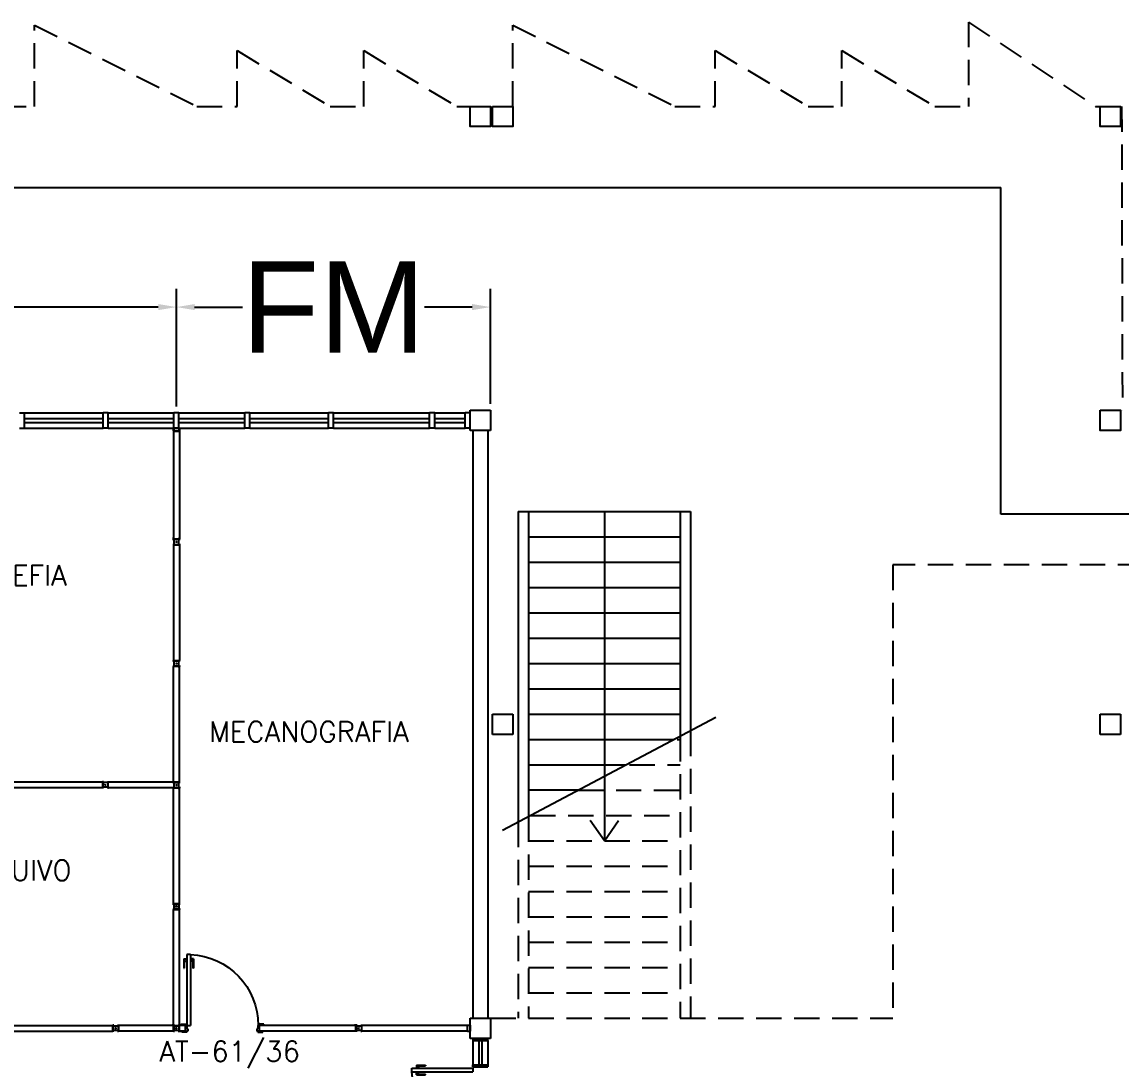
# Model space of a CAD drawing. Header units: millimetres. Extents: x 2069 to 2250, y 1124 to 1284.
# Drawn here: x 2128.35 to 2139.21, y 1163.57 to 1173.91 of the extents above; entities that cross this region are included whole.
import ezdxf

# ---------------------------------------------------------------- set-up
doc = ezdxf.new("R2010")
doc.units = ezdxf.units.MM
doc.linetypes.add('HIDDEN', pattern=[0.375, 0.25, -0.125])
for name, color, linetype in [('ALV', 2, 'Continuous'), ('DIV', 2, 'Continuous'), ('DIV2', 2, 'Continuous'), ('DIVC', 2, 'Continuous'), ('ENDEREÇO', 2, 'Continuous'), ('ESCADA', 1, 'Continuous'), ('JANELA', 1, 'Continuous'), ('MACANETA', 1, 'Continuous'), ('PAVIMENTO', 1, 'Continuous'), ('PILARES', 3, 'Continuous'), ('PORTA', 2, 'Continuous'), ('PROJ', 1, 'HIDDEN'), ('PROJECOES', 1, 'HIDDEN'), ('TEXTO', 2, 'Continuous')]:
    doc.layers.add(name, color=color, linetype=linetype)
doc.styles.get("Standard").update_dxf_attribs({"font": 'arial.ttf'})
doc.styles.add('UNB-100', font='simplex.shx', dxfattribs={"height": 0.2})
doc.dimstyles.get("Standard").update_dxf_attribs({"dimtxt": 0.18, "dimasz": 0.18, "dimexe": 0.18, "dimexo": 0.0625, "dimgap": 0.09, "dimtad": 0, "dimtih": 1, "dimtoh": 1, "dimdec": 4, "dimzin": 0, "dimdsep": 46, "dimtxsty": 'Standard', "dimcen": 0.09, "dimadec": 0, "dimazin": 0, "dimtfac": 1, "dimtdec": 4, "dimtofl": 0, "dimtmove": 0, "dimatfit": 3, "dimfxl": 1, "dimtolj": 1, "dimtzin": 0, "dimarcsym": 0})

# ---------------------------------------------------------------- blocks, each defined once
blk = doc.blocks.new('BRISEPRJ')
at = {"layer": 'PROJ'}
for p, q in [((0, 0), (0, 0.8)), ((0, 0.8), (1.6, 0)), ((2, 0), (2, 0.55)), ((2, 0.55), (2.917, 0)), ((3.25, 0), (3.25, 0.55)), ((3.25, 0.55), (4.167, 0)), ((1.6, 0), (2, 0)), ((2.917, 0), (3.25, 0)), ((4.167, 0), (4.5, 0))]:
    blk.add_line(p, q, dxfattribs=at)
blk = doc.blocks.new('DIV123')
for p, q in [((-0.0285, 0.0285), (-0.0285, 1.0965)), ((0.0285, 1.0965), (-0.0285, 1.0965)), ((0.0051, 1.125), (-0.0051, 1.125)), ((0, 1.1199), (0, 1.1301)), ((0.0285, 0.0285), (0.0285, 1.0965)), ((0.0285, 0.0285), (-0.0285, 0.0285)), ((0.0051, 0), (-0.0051, 0)), ((0, -0.0051), (0, 0.0051))]:
    blk.add_line(p, q)
blk = doc.blocks.new('DIV12')
for p, q in [((-0.0051, 0), (0.0051, 0)), ((0, -0.0051), (0, 0.0051)), ((0.0285, 0.0285), (1.1715, 0.0285)), ((0.0285, -0.0285), (0.0285, 0.0285)), ((1.1715, -0.0285), (1.1715, 0.0285)), ((1.1949, 0), (1.2051, 0)), ((1.2, -0.0051), (1.2, 0.0051)), ((0.0285, -0.0285), (1.1715, -0.0285))]:
    blk.add_line(p, q)
blk = doc.blocks.new('DIV11')
for p, q in [((-0.0051, 0), (0.0051, 0)), ((0, -0.0051), (0, 0.0051)), ((0.0285, 0.0285), (1.0715, 0.0285)), ((0.0285, -0.0285), (0.0285, 0.0285)), ((1.0715, -0.0285), (1.0715, 0.0285)), ((1.0949, 0), (1.1051, 0)), ((1.1, -0.0051), (1.1, 0.0051)), ((0.0285, -0.0285), (1.0715, -0.0285))]:
    blk.add_line(p, q)
blk = doc.blocks.new('DOOR70')
at = {"layer": 'MACANETA', "color": 1}
for p, q in [((-0.015, -0.565), (-0.01, -0.565)), ((-0.015, -0.655), (-0.015, -0.565)), ((-0.01, -0.655), (-0.01, -0.565)), ((-0.01, -0.635), (0.012, -0.635)), ((0.012, -0.663), (0.012, -0.628)), ((0.012, -0.628), (0.015, -0.628)), ((0.053, -0.628), (0.05, -0.628)), ((0.053, -0.663), (0.053, -0.628)), ((0.075, -0.635), (0.053, -0.635)), ((0.08, -0.565), (0.075, -0.565)), ((0.075, -0.655), (0.075, -0.565)), ((0.08, -0.655), (0.08, -0.565)), ((-0.015, -0.655), (0.012, -0.655)), ((0.012, -0.663), (0.015, -0.663)), ((0.053, -0.663), (0.05, -0.663)), ((0.08, -0.655), (0.053, -0.655))]:
    blk.add_line(p, q, dxfattribs=at)
at = {"layer": 'PORTA'}
for p, q in [((0.015, -0.7), (0.015, 0)), ((0.015, 0), (0.05, 0)), ((0.05, -0.7), (0.05, 0)), ((0.05, -0.7), (0.015, -0.7))]:
    blk.add_line(p, q, dxfattribs=at)
at = {"layer": 'PORTA', "color": 1}
blk.add_arc((0.02, 0), 0.7, 272.4563, 0, dxfattribs=at)
blk = doc.blocks.new('MTT')
for p, q in [((-0.029, 0.018), (-0.029, 0.029)), ((-0.019, 0.029), (-0.029, 0.029)), ((-0.024, 0.018), (-0.029, 0.018)), ((-0.024, 0.018), (-0.024, -0.019)), ((-0.019, 0.024), (-0.019, 0.029)), ((-0.019, 0.024), (0.018, 0.024)), ((-0.005, 0), (0.005, 0)), ((0, -0.005), (0, 0.005)), ((0.018, 0.024), (0.018, 0.029)), ((0.018, 0.029), (0.029, 0.029)), ((0.024, 0.018), (0.029, 0.018)), ((0.024, 0.018), (0.024, -0.019)), ((0.029, 0.018), (0.029, 0.029)), ((-0.029, -0.019), (-0.024, -0.019)), ((-0.029, -0.019), (-0.029, -0.029)), ((-0.019, -0.029), (-0.029, -0.029)), ((0.018, -0.024), (-0.019, -0.024)), ((-0.019, -0.024), (-0.019, -0.029)), ((0.018, -0.024), (0.018, -0.029)), ((0.018, -0.029), (0.029, -0.029)), ((0.029, -0.019), (0.024, -0.019)), ((0.029, -0.019), (0.029, -0.029))]:
    blk.add_line(p, q)
blk = doc.blocks.new('DIV6')
for p, q in [((0.0051, 0), (-0.0051, 0)), ((0, 0.0051), (0, -0.0051)), ((0.5715, 0.0285), (0.0285, 0.0285)), ((0.0285, 0.0285), (0.0285, -0.0285)), ((0.5715, 0.0285), (0.5715, -0.0285)), ((0.5949, 0), (0.6051, 0)), ((0.6, 0.0051), (0.6, -0.0051)), ((0.5715, -0.0285), (0.0285, -0.0285))]:
    blk.add_line(p, q)
blk = doc.blocks.new('DOOR-60')
at = {"layer": 'MACANETA', "color": 1}
for p, q in [((-0.08, -0.555), (-0.08, -0.465)), ((-0.08, -0.465), (-0.075, -0.465)), ((-0.075, -0.555), (-0.075, -0.465)), ((-0.075, -0.535), (-0.053, -0.535)), ((-0.053, -0.528), (-0.05, -0.528)), ((-0.053, -0.563), (-0.053, -0.528)), ((-0.012, -0.528), (-0.015, -0.528)), ((-0.012, -0.563), (-0.012, -0.528)), ((0.01, -0.535), (-0.012, -0.535)), ((0.01, -0.555), (0.01, -0.465)), ((0.015, -0.465), (0.01, -0.465)), ((0.015, -0.555), (0.015, -0.465)), ((-0.08, -0.555), (-0.053, -0.555)), ((-0.053, -0.563), (-0.05, -0.563)), ((-0.012, -0.563), (-0.015, -0.563)), ((0.015, -0.555), (-0.012, -0.555))]:
    blk.add_line(p, q, dxfattribs=at)
at = {"layer": 'PORTA'}
for p, q in [((-0.05, -0.6), (-0.05, 0)), ((-0.015, 0), (-0.05, 0)), ((-0.015, -0.6), (-0.015, 0)), ((-0.05, -0.6), (-0.015, -0.6))]:
    blk.add_line(p, q, dxfattribs=at)
at = {"layer": 'PORTA', "color": 1}
blk.add_arc((-0.02, 0), 0.6, 180, 267.134, dxfattribs=at)
blk = doc.blocks.new('IMTT')
for p, q in [((-0.005, 0), (0.005, 0)), ((0.029, 0.029), (0, 0.029)), ((0, -0.028), (0, 0.029)), ((0.029, -0.028), (0, -0.028))]:
    blk.add_line(p, q)
blk = doc.blocks.new('*D58')
at = {"layer": 'ALV', "color": 0, "lineweight": -2, "transparency": 16777216}
for p, q in [((2114.553, 1170.144), (2114.553, 1171.28)), ((2129.873, 1170.119), (2129.873, 1171.28)), ((2114.733, 1171.1), (2121.404, 1171.1)), ((2129.693, 1171.1), (2123.022, 1171.1))]:
    blk.add_line(p, q, dxfattribs=at)
at = {"layer": 'ALV', "color": 0, "transparency": 16777216}
for points in [[(2114.733, 1171.13), (2114.733, 1171.07), (2114.553, 1171.1)], [(2129.693, 1171.13), (2129.693, 1171.07), (2129.873, 1171.1)]]:
    blk.add_solid(points, dxfattribs=at)
at = {"layer": 'DEFPOINTS', "color": 0, "transparency": 16777216}
for p in [(2129.873, 1171.1), (2114.553, 1170.081), (2129.873, 1170.056)]:
    blk.add_point(p, dxfattribs=at)
at = {"layer": 'ALV', "color": 0, "transparency": 16777216, "insert": (2122.213, 1171.1), "char_height": 0.2, "attachment_point": 5}
blk.add_mtext('\\A1;{\\H4.5x;FS}', dxfattribs=at)
blk = doc.blocks.new('*D61')
at = {"layer": 'ALV', "color": 0, "lineweight": -2, "transparency": 16777216}
for p, q in [((2129.873, 1170.119), (2129.873, 1171.28)), ((2132.973, 1170.144), (2132.973, 1171.28)), ((2130.053, 1171.1), (2130.525, 1171.1)), ((2132.793, 1171.1), (2132.322, 1171.1))]:
    blk.add_line(p, q, dxfattribs=at)
at = {"layer": 'ALV', "color": 0, "transparency": 16777216}
for points in [[(2130.053, 1171.13), (2130.053, 1171.07), (2129.873, 1171.1)], [(2132.793, 1171.13), (2132.793, 1171.07), (2132.973, 1171.1)]]:
    blk.add_solid(points, dxfattribs=at)
at = {"layer": 'DEFPOINTS', "color": 0, "transparency": 16777216}
for p in [(2129.873, 1171.1), (2132.973, 1170.081), (2129.873, 1170.056)]:
    blk.add_point(p, dxfattribs=at)
at = {"layer": 'ALV', "color": 0, "transparency": 16777216, "insert": (2131.423, 1171.1), "char_height": 0.2, "attachment_point": 5}
blk.add_mtext('\\A1;{\\H4.5x;FM}', dxfattribs=at)

msp = doc.modelspace()

# ---------------------------------------------------------------- linework, layer by layer
at = {"layer": 'ALV', "linetype": 'HIDDEN'}
msp.add_line((2138.94812, 1173.08127), (2139.20556, 1173.08127), dxfattribs=at)
at = {"layer": 'ALV'}
for p, q in [((2132.79825, 1169.87127), (2132.79825, 1164.08127)), ((2132.94825, 1169.87127), (2132.94825, 1164.08127)), ((2132.79825, 1163.88127), (2132.94825, 1163.88127))]:
    msp.add_line(p, q, dxfattribs=at)
at = {"layer": 'DIV', "color": 3}
for p, q in [((2128.32325, 1170.05627), (2128.37325, 1170.05627)), ((2128.37325, 1169.90627), (2128.37325, 1170.05627)), ((2129.19825, 1170.05627), (2129.14825, 1170.05627)), ((2129.14825, 1169.90627), (2129.14825, 1170.05627)), ((2129.19825, 1169.90627), (2129.19825, 1170.05627)), ((2129.84825, 1169.90627), (2129.84825, 1170.05627)), ((2129.89825, 1170.05627), (2129.84825, 1170.05627)), ((2129.89825, 1169.90627), (2129.89825, 1170.05627)), ((2130.59825, 1170.05627), (2130.54825, 1170.05627)), ((2130.54825, 1169.90627), (2130.54825, 1170.05627)), ((2130.59825, 1169.90627), (2130.59825, 1170.05627)), ((2131.42325, 1170.05627), (2131.37325, 1170.05627)), ((2131.37325, 1169.90627), (2131.37325, 1170.05627)), ((2131.42325, 1169.90627), (2131.42325, 1170.05627)), ((2132.37325, 1169.90627), (2132.37325, 1170.05627)), ((2132.42325, 1170.05627), (2132.37325, 1170.05627)), ((2132.42325, 1169.90627), (2132.42325, 1170.05627)), ((2132.72325, 1169.90627), (2132.72325, 1170.05627)), ((2132.77325, 1170.05627), (2132.72325, 1170.05627)), ((2132.77325, 1169.90627), (2132.77325, 1170.05627)), ((2128.32325, 1169.90627), (2128.37325, 1169.90627)), ((2129.19825, 1169.90627), (2129.14825, 1169.90627)), ((2129.89825, 1169.90627), (2129.84825, 1169.90627)), ((2130.59825, 1169.90627), (2130.54825, 1169.90627)), ((2131.42325, 1169.90627), (2131.37325, 1169.90627)), ((2132.42325, 1169.90627), (2132.37325, 1169.90627)), ((2132.77325, 1169.90627), (2132.72325, 1169.90627))]:
    msp.add_line(p, q, dxfattribs=at)
at = {"layer": 'DIV'}
for p, q in [((2129.87325, 1169.91137), (2129.87325, 1169.90117)), ((2129.87325, 1169.91121), (2129.87325, 1169.90133))]:
    msp.add_line(p, q, dxfattribs=at)
at = {"layer": 'DIV2'}
for p, q in [((2129.84275, 1169.87777), (2129.84275, 1169.86339)), ((2129.84275, 1169.87777), (2129.85475, 1169.87777)), ((2129.84475, 1169.86339), (2129.84275, 1169.86339)), ((2129.84475, 1169.90627), (2129.84475, 1169.87777)), ((2129.85475, 1169.87777), (2129.84475, 1169.87777)), ((2129.84475, 1169.87577), (2129.84475, 1168.81177)), ((2129.84475, 1169.87577), (2129.90175, 1169.87577)), ((2129.84675, 1169.87977), (2129.84675, 1169.90427)), ((2129.85275, 1169.87977), (2129.84675, 1169.87977)), ((2129.85475, 1169.88477), (2129.85275, 1169.88477)), ((2129.85275, 1169.87977), (2129.85275, 1169.88477)), ((2129.85475, 1169.87777), (2129.85475, 1169.88477)), ((2129.85475, 1169.88277), (2129.85475, 1169.87777)), ((2129.85675, 1169.88277), (2129.85475, 1169.88277)), ((2129.85675, 1169.88277), (2129.85675, 1169.87777)), ((2129.85675, 1169.87777), (2129.88975, 1169.87777)), ((2129.88975, 1169.88277), (2129.88975, 1169.87777)), ((2129.89175, 1169.88277), (2129.88975, 1169.88277)), ((2129.89375, 1169.88477), (2129.89175, 1169.88477)), ((2129.89175, 1169.88477), (2129.89175, 1169.87777)), ((2129.89175, 1169.88277), (2129.89175, 1169.87777)), ((2129.89175, 1169.87777), (2129.90175, 1169.87777)), ((2129.89175, 1169.87777), (2129.90375, 1169.87777)), ((2129.89375, 1169.88477), (2129.89375, 1169.87977)), ((2129.89375, 1169.87977), (2129.89975, 1169.87977)), ((2129.89975, 1169.90427), (2129.89975, 1169.87977)), ((2129.90175, 1169.90627), (2129.90175, 1169.87777)), ((2129.90175, 1169.87577), (2129.90175, 1168.81177)), ((2129.90375, 1169.86339), (2129.90175, 1169.86339)), ((2129.90375, 1169.87777), (2129.90375, 1169.86339)), ((2129.84275, 1168.80977), (2129.84275, 1168.82415)), ((2129.84475, 1168.82415), (2129.84275, 1168.82415)), ((2129.84275, 1168.80977), (2129.85475, 1168.80977)), ((2129.84475, 1168.81177), (2129.90175, 1168.81177)), ((2129.85475, 1168.80477), (2129.85475, 1168.80977)), ((2129.85675, 1168.80477), (2129.85475, 1168.80477)), ((2129.85675, 1168.80477), (2129.85675, 1168.80977)), ((2129.85675, 1168.80977), (2129.88975, 1168.80977)), ((2129.86815, 1168.78127), (2129.87835, 1168.78127)), ((2129.87835, 1168.78127), (2129.86815, 1168.78127)), ((2129.87325, 1168.78637), (2129.87325, 1168.77617)), ((2129.87325, 1168.77617), (2129.87325, 1168.78637)), ((2129.88975, 1168.80477), (2129.88975, 1168.80977)), ((2129.89175, 1168.80477), (2129.88975, 1168.80477)), ((2129.89175, 1168.80477), (2129.89175, 1168.80977)), ((2129.89175, 1168.80977), (2129.90375, 1168.80977)), ((2129.90375, 1168.82415), (2129.90175, 1168.82415)), ((2129.90375, 1168.80977), (2129.90375, 1168.82415)), ((2129.84275, 1168.73839), (2129.84475, 1168.73839)), ((2129.90175, 1168.73839), (2129.90375, 1168.73839)), ((2129.84275, 1167.62415), (2129.84475, 1167.62415)), ((2129.87835, 1167.58127), (2129.86815, 1167.58127)), ((2129.87835, 1167.58127), (2129.86815, 1167.58127)), ((2129.87325, 1167.57617), (2129.87325, 1167.58637)), ((2129.87325, 1167.57617), (2129.87325, 1167.58637)), ((2129.90175, 1167.62415), (2129.90375, 1167.62415)), ((2129.84275, 1167.53839), (2129.84475, 1167.53839)), ((2129.90175, 1167.53839), (2129.90375, 1167.53839)), ((2129.20175, 1166.41327), (2129.84475, 1166.41327)), ((2129.20175, 1166.35627), (2129.84475, 1166.35627)), ((2129.87325, 1165.18637), (2129.87325, 1165.17617)), ((2129.90175, 1165.15277), (2129.84475, 1165.15277)), ((2129.87835, 1165.18127), (2129.86815, 1165.18127)), ((2129.84475, 1164.01177), (2129.83037, 1164.01177)), ((2129.83037, 1164.01177), (2129.83037, 1164.00977)), ((2129.84275, 1163.95277), (2129.84275, 1164.00977)), ((2129.84475, 1163.99977), (2129.84475, 1164.01177)), ((2129.84975, 1163.99977), (2129.84475, 1163.99977)), ((2129.84475, 1163.96477), (2129.84475, 1163.99777)), ((2129.84975, 1163.99777), (2129.84475, 1163.99777)), ((2129.84975, 1163.99977), (2129.84975, 1163.99777)), ((2129.84975, 1163.99977), (2129.84975, 1163.99777)), ((2129.85475, 1164.00477), (2129.85675, 1164.00477)), ((2129.88975, 1164.00477), (2129.89175, 1164.00477)), ((2129.89675, 1163.99977), (2129.90175, 1163.99977)), ((2129.89675, 1163.99977), (2129.89675, 1163.99777)), ((2129.89675, 1163.99777), (2129.90175, 1163.99777)), ((2129.90175, 1164.01177), (2129.91613, 1164.01177)), ((2129.90175, 1163.99977), (2129.90175, 1164.01177)), ((2129.90175, 1163.96477), (2129.90175, 1163.99777)), ((2129.96075, 1164.00977), (2129.90375, 1164.00977)), ((2129.90375, 1163.95277), (2129.90375, 1164.00977)), ((2129.91575, 1164.01977), (2129.96575, 1164.01977)), ((2129.91575, 1164.00977), (2129.91575, 1164.01977)), ((2129.91613, 1164.01177), (2129.91613, 1164.00977)), ((2129.96075, 1164.00977), (2129.96575, 1164.00977)), ((2129.96075, 1164.00977), (2129.96075, 1163.95277)), ((2129.96575, 1164.01977), (2129.96575, 1164.00977)), ((2129.96575, 1164.00977), (2129.97575, 1164.00977)), ((2129.97575, 1164.00977), (2129.97575, 1163.97477)), ((2130.67575, 1164.00977), (2130.67575, 1163.97477)), ((2130.68575, 1164.00977), (2130.67575, 1164.00977)), ((2130.68575, 1164.01977), (2130.68575, 1164.00977)), ((2130.73575, 1164.01977), (2130.68575, 1164.01977)), ((2130.69075, 1164.00977), (2130.68575, 1164.00977)), ((2131.64475, 1164.00977), (2130.69075, 1164.00977)), ((2130.69075, 1164.00977), (2130.69075, 1163.95277)), ((2130.73575, 1164.00977), (2130.73575, 1164.01977)), ((2131.63237, 1164.01177), (2131.63237, 1164.00977)), ((2131.64675, 1164.01177), (2131.63237, 1164.01177)), ((2131.64475, 1163.95277), (2131.64475, 1164.00977)), ((2131.64675, 1163.99977), (2131.64675, 1164.01177)), ((2131.65175, 1163.99977), (2131.64675, 1163.99977)), ((2131.65175, 1163.99777), (2131.64675, 1163.99777)), ((2131.64675, 1163.96477), (2131.64675, 1163.99777)), ((2131.65175, 1163.99977), (2131.65175, 1163.99777)), ((2129.83037, 1163.95277), (2129.83037, 1163.95077)), ((2129.84475, 1163.95077), (2129.83037, 1163.95077)), ((2129.84275, 1163.95277), (2129.85475, 1163.95277)), ((2129.84975, 1163.96477), (2129.84475, 1163.96477)), ((2129.84475, 1163.95077), (2129.84475, 1163.96277)), ((2129.84975, 1163.96277), (2129.84475, 1163.96277)), ((2129.84975, 1163.96477), (2129.84975, 1163.96277)), ((2129.84975, 1163.96477), (2129.84975, 1163.96277)), ((2129.85475, 1163.95777), (2129.85475, 1163.95277)), ((2129.85675, 1163.95777), (2129.85475, 1163.95777)), ((2129.85675, 1163.95777), (2129.85675, 1163.95277)), ((2129.87835, 1163.98127), (2129.86815, 1163.98127)), ((2129.86815, 1163.98127), (2129.87835, 1163.98127)), ((2129.86815, 1163.98127), (2129.87835, 1163.98127)), ((2129.87835, 1163.98127), (2129.86815, 1163.98127)), ((2129.87835, 1163.98127), (2129.86815, 1163.98127)), ((2129.87835, 1163.98127), (2129.86815, 1163.98127)), ((2129.87835, 1163.98127), (2129.86815, 1163.98127)), ((2129.87325, 1163.98637), (2129.87325, 1163.97617)), ((2129.87325, 1163.97617), (2129.87325, 1163.98637)), ((2129.87325, 1163.98637), (2129.87325, 1163.97617)), ((2129.87325, 1163.97617), (2129.87325, 1163.98637)), ((2129.87325, 1163.97617), (2129.87325, 1163.98637)), ((2129.87325, 1163.98637), (2129.87325, 1163.97617)), ((2129.87325, 1163.98637), (2129.87325, 1163.97617)), ((2129.88975, 1163.95777), (2129.88975, 1163.95277)), ((2129.89175, 1163.95777), (2129.88975, 1163.95777)), ((2129.89175, 1163.95777), (2129.89175, 1163.95277)), ((2129.89175, 1163.95277), (2129.90375, 1163.95277)), ((2129.89675, 1163.96477), (2129.90175, 1163.96477)), ((2129.89675, 1163.96477), (2129.89675, 1163.96277)), ((2129.89675, 1163.96277), (2129.90175, 1163.96277)), ((2129.90175, 1163.95077), (2129.90175, 1163.96277)), ((2129.90175, 1163.95077), (2129.91613, 1163.95077)), ((2129.96075, 1163.95277), (2129.90375, 1163.95277)), ((2129.91613, 1163.95277), (2129.91613, 1163.95077)), ((2129.92575, 1163.94277), (2129.92575, 1163.95277)), ((2129.97575, 1163.94277), (2129.92575, 1163.94277)), ((2129.96075, 1163.95277), (2129.97575, 1163.95277)), ((2129.97575, 1163.97477), (2129.98575, 1163.97477)), ((2129.97575, 1163.95277), (2129.97575, 1163.94277)), ((2129.98575, 1163.95277), (2129.97575, 1163.95277)), ((2129.98575, 1163.97477), (2129.98575, 1163.95277)), ((2130.66575, 1163.97477), (2130.66575, 1163.95277)), ((2130.67575, 1163.97477), (2130.66575, 1163.97477)), ((2130.66575, 1163.95277), (2130.67575, 1163.95277)), ((2130.69075, 1163.95277), (2130.67575, 1163.95277)), ((2130.67575, 1163.95277), (2130.67575, 1163.94277)), ((2130.67575, 1163.94277), (2130.72575, 1163.94277)), ((2131.64475, 1163.95277), (2130.69075, 1163.95277)), ((2130.72575, 1163.94277), (2130.72575, 1163.95277)), ((2131.63237, 1163.95277), (2131.63237, 1163.95077)), ((2131.64675, 1163.95077), (2131.63237, 1163.95077)), ((2131.65175, 1163.96477), (2131.64675, 1163.96477)), ((2131.65175, 1163.96277), (2131.64675, 1163.96277)), ((2131.64675, 1163.95077), (2131.64675, 1163.96277)), ((2131.65175, 1163.96477), (2131.65175, 1163.96277)), ((2131.68035, 1163.98127), (2131.67015, 1163.98127)), ((2131.67525, 1163.97617), (2131.67525, 1163.98637))]:
    msp.add_line(p, q, dxfattribs=at)
at = {"layer": 'ESCADA'}
for p, q in [((2133.24825, 1169.08127), (2133.34825, 1169.08127)), ((2133.24825, 1169.08127), (2133.24825, 1166.01906)), ((2133.34825, 1169.08127), (2134.84825, 1169.08127)), ((2133.34825, 1169.08127), (2133.34825, 1166.07197)), ((2134.09825, 1169.08127), (2134.09825, 1165.83127)), ((2134.84825, 1169.08127), (2134.94825, 1169.08127)), ((2134.84825, 1169.08127), (2134.84825, 1166.86558)), ((2134.94825, 1169.08127), (2134.94825, 1166.91848)), ((2133.34825, 1168.83127), (2134.84825, 1168.83127)), ((2133.34825, 1168.58127), (2134.84825, 1168.58127)), ((2133.34825, 1168.33127), (2134.84825, 1168.33127)), ((2133.34825, 1168.08127), (2134.84825, 1168.08127)), ((2133.34825, 1167.83127), (2134.84825, 1167.83127)), ((2133.34825, 1167.58127), (2134.84825, 1167.58127)), ((2133.34825, 1167.33127), (2134.84825, 1167.33127)), ((2133.09328, 1165.93707), (2135.19882, 1167.05106)), ((2133.34825, 1167.08127), (2134.84825, 1167.08127)), ((2133.34825, 1166.83127), (2134.78672, 1166.83127)), ((2133.34825, 1166.58127), (2134.31088, 1166.58127)), ((2133.83835, 1166.33127), (2133.34825, 1166.33127)), ((2134.09825, 1165.83127), (2133.9595, 1166.03105)), ((2134.09825, 1165.83127), (2134.23701, 1166.03105))]:
    msp.add_line(p, q, dxfattribs=at)
at = {"layer": 'JANELA'}
for p, q in [((2128.37325, 1170.05627), (2129.14825, 1170.05627)), ((2128.37325, 1170.00127), (2129.14825, 1170.00127)), ((2129.19825, 1170.05627), (2129.84825, 1170.05627)), ((2129.19825, 1170.00127), (2129.84825, 1170.00127)), ((2129.89825, 1170.05627), (2130.54825, 1170.05627)), ((2129.89825, 1170.00127), (2130.54825, 1170.00127)), ((2130.59825, 1170.05627), (2131.37325, 1170.05627)), ((2130.59825, 1170.00127), (2131.37325, 1170.00127)), ((2131.42325, 1170.05627), (2132.37325, 1170.05627)), ((2131.42325, 1170.00127), (2132.37325, 1170.00127)), ((2132.42325, 1170.05627), (2132.72325, 1170.05627)), ((2132.42325, 1170.00127), (2132.72325, 1170.00127)), ((2128.37325, 1169.96127), (2129.14825, 1169.96127)), ((2128.37325, 1169.90627), (2129.14825, 1169.90627)), ((2129.19825, 1169.96127), (2129.84825, 1169.96127)), ((2129.19825, 1169.90627), (2129.84825, 1169.90627)), ((2129.89825, 1169.96127), (2130.54825, 1169.96127)), ((2129.89825, 1169.90627), (2130.54825, 1169.90627)), ((2130.59825, 1169.96127), (2131.37325, 1169.96127)), ((2130.59825, 1169.90627), (2131.37325, 1169.90627)), ((2131.42325, 1169.96127), (2132.37325, 1169.96127)), ((2131.42325, 1169.90627), (2132.37325, 1169.90627)), ((2132.42325, 1169.96127), (2132.72325, 1169.96127)), ((2132.42325, 1169.90627), (2132.72325, 1169.90627)), ((2132.79825, 1163.86127), (2132.79825, 1163.62127)), ((2132.85825, 1163.86127), (2132.85825, 1163.62127)), ((2132.88825, 1163.86127), (2132.88825, 1163.62127)), ((2132.94825, 1163.86127), (2132.94825, 1163.62127))]:
    msp.add_line(p, q, dxfattribs=at)
at = {"layer": 'JANELA', "color": 3}
for p, q in [((2132.79825, 1163.88127), (2132.79825, 1163.86127)), ((2132.94825, 1163.86127), (2132.94825, 1163.88127)), ((2132.79825, 1163.86127), (2132.94825, 1163.86127)), ((2132.79825, 1163.60127), (2132.79825, 1163.62127)), ((2132.79825, 1163.62127), (2132.94825, 1163.62127)), ((2132.79825, 1163.60127), (2132.94825, 1163.60127)), ((2132.94825, 1163.60127), (2132.79825, 1163.60127)), ((2132.94825, 1163.62127), (2132.94825, 1163.60127))]:
    msp.add_line(p, q, dxfattribs=at)
at = {"layer": 'PAVIMENTO'}
for p, q in [((2113.95325, 1172.28127), (2138.01325, 1172.28127)), ((2138.01325, 1169.05627), (2138.01325, 1172.28127)), ((2152.42325, 1169.05627), (2138.01325, 1169.05627))]:
    msp.add_line(p, q, dxfattribs=at)
at = {"layer": 'PILARES'}
for p, q in [((2132.77325, 1169.88127), (2132.77325, 1170.08127)), ((2132.77325, 1170.08127), (2132.97325, 1170.08127)), ((2132.97325, 1170.08127), (2132.97325, 1169.88127)), ((2132.97325, 1169.88127), (2132.77325, 1169.88127)), ((2132.99325, 1167.08127), (2133.19325, 1167.08127)), ((2132.99325, 1166.88127), (2132.99325, 1167.08127)), ((2133.19325, 1167.08127), (2133.19325, 1166.88127)), ((2138.99325, 1167.08127), (2139.19325, 1167.08127)), ((2138.99325, 1166.88127), (2138.99325, 1167.08127)), ((2139.19325, 1167.08127), (2139.19325, 1166.88127)), ((2133.19325, 1166.88127), (2132.99325, 1166.88127)), ((2139.19325, 1166.88127), (2138.99325, 1166.88127)), ((2132.77325, 1163.88127), (2132.77325, 1164.08127)), ((2132.77325, 1164.08127), (2132.97325, 1164.08127)), ((2132.97325, 1164.08127), (2132.97325, 1163.88127)), ((2132.97325, 1163.88127), (2132.77325, 1163.88127))]:
    msp.add_line(p, q, dxfattribs=at)
for points in [[(2132.77325, 1173.08127), (2132.97325, 1173.08127), (2132.97325, 1172.88127), (2132.77325, 1172.88127)], [(2132.99325, 1173.08127), (2133.19325, 1173.08127), (2133.19325, 1172.88127), (2132.99325, 1172.88127)], [(2138.99325, 1173.08127), (2139.19325, 1173.08127), (2139.19325, 1172.88127), (2138.99325, 1172.88127)], [(2138.99325, 1170.08127), (2139.19325, 1170.08127), (2139.19325, 1169.88127), (2138.99325, 1169.88127)]]:
    msp.add_lwpolyline(points, close=True, dxfattribs=at)
at = {"layer": 'PROJ', "linetype": 'HIDDEN'}
for p, q in [((2137.69325, 1173.91401), (2138.94812, 1173.08127)), ((2137.69325, 1173.91401), (2137.69325, 1173.08127)), ((2151.79325, 1168.55627), (2136.94825, 1168.55627)), ((2136.94825, 1168.55627), (2136.94825, 1164.08127)), ((2132.97325, 1164.08127), (2136.94825, 1164.08127))]:
    msp.add_line(p, q, dxfattribs=at)
at = {"layer": 'PROJ'}
msp.add_line((2139.20556, 1173.08127), (2139.21325, 1170.08127), dxfattribs=at)
at = {"layer": 'PROJECOES', "linetype": 'HIDDEN'}
for p, q in [((2134.81841, 1166.83127), (2134.84825, 1166.83127)), ((2134.84825, 1166.86558), (2134.84825, 1164.08127)), ((2134.94825, 1166.91848), (2134.94825, 1164.08127)), ((2134.34725, 1166.58127), (2134.84825, 1166.58127)), ((2133.83835, 1166.33127), (2134.84825, 1166.33127)), ((2133.34825, 1166.07197), (2133.34825, 1164.08127)), ((2133.36583, 1166.08127), (2134.84825, 1166.08127)), ((2133.24825, 1166.01906), (2133.24825, 1164.08127)), ((2133.34825, 1165.83127), (2134.84825, 1165.83127)), ((2133.34825, 1165.58127), (2134.84825, 1165.58127)), ((2133.34825, 1165.33127), (2134.84825, 1165.33127)), ((2133.34825, 1165.08127), (2134.84825, 1165.08127)), ((2133.34825, 1164.83127), (2134.84825, 1164.83127)), ((2133.34825, 1164.58127), (2134.84825, 1164.58127)), ((2133.34825, 1164.33127), (2134.84825, 1164.33127)), ((2132.97325, 1164.08127), (2134.94825, 1164.08127))]:
    msp.add_line(p, q, dxfattribs=at)

# ---------------------------------------------------------------- block references
at = {"layer": 'DIV2'}
for name, p, rotation in [('DIV123', (2129.87325, 1169.90627), 180), ('IMTT', (2129.87325, 1169.90627), 270), ('DIV12', (2129.87325, 1168.78127), 270), ('DIV12', (2129.87325, 1166.38127), 90), ('DIV12', (2129.87325, 1165.18127), 90), ('MTT', (2129.87325, 1165.18127), 180)]:
    msp.add_blockref(name, p, dxfattribs=dict(at, rotation=rotation))
at = {"layer": 'DIV2', "xscale": -1}
for name, p, rotation in [('MTT', (2129.87325, 1168.78127), 180), ('MTT', (2129.87325, 1168.78127), 180), ('MTT', (2129.87325, 1167.58127), 180), ('MTT', (2129.87325, 1167.58127), 180), ('MTT', (2129.87325, 1166.38127), 180), ('MTT', (2129.87325, 1166.38127), 180), ('DIV12', (2129.87325, 1165.18127), 270), ('DIV12', (2129.87325, 1163.98127), 270)]:
    msp.add_blockref(name, p, dxfattribs=dict(at, rotation=rotation))
at = {"layer": 'DIV2'}
for name, p in [('DIV11', (2128.07325, 1166.38477)), ('MTT', (2129.17325, 1166.38477)), ('MTT', (2129.87325, 1165.18127)), ('DIV11', (2128.17325, 1163.98127)), ('MTT', (2129.27325, 1163.98127)), ('DIV6', (2129.27325, 1163.98127)), ('MTT', (2129.87325, 1163.98127)), ('MTT', (2129.87325, 1163.98127)), ('MTT', (2129.87325, 1163.98127)), ('MTT', (2131.67525, 1163.98127))]:
    msp.add_blockref(name, p, dxfattribs=at)
at = {"layer": 'DIV2', "xscale": -1}
for name in ['DIV11', 'IMTT']:
    msp.add_blockref(name, (2132.77525, 1163.98127), dxfattribs=at)
at = {"layer": 'DIVC', "xscale": -1, "rotation": 179.9999999948553}
msp.add_blockref('DOOR70', (2129.96075, 1164.00977), dxfattribs=at)
at = {"layer": 'PORTA', "xscale": -1, "rotation": 269.9999999974277}
msp.add_blockref('DOOR-60', (2132.79825, 1163.60127), dxfattribs=at)
at = {"layer": 'PROJ'}
for p in [(2123.97325, 1173.08127), (2128.47325, 1173.08127), (2133.19325, 1173.08127)]:
    msp.add_blockref('BRISEPRJ', p, dxfattribs=at)

# ---------------------------------------------------------------- texts
at = {"layer": 'ENDEREÇO', "style": 'UNB-100'}
msp.add_text('AT-61/36', height=0.2, dxfattribs=at).set_placement((2129.70416, 1163.65306))
at = {"layer": 'TEXTO', "style": 'UNB-100'}
for s, p in [('CHEFIA', (2127.88025, 1168.35097)), ('MECANOGRAFIA', (2130.19477, 1166.80766)), ('ARQUIVO', (2127.71459, 1165.44021))]:
    msp.add_text(s, height=0.2, dxfattribs=at).set_placement(p)

# ---------------------------------------------------------------- dimensions: what is measured, and where the dimension line sits
at = {"layer": 'ALV'}
dim = msp.add_linear_dim(base=(2129.87325, 1171.09952), p1=(2114.55325, 1170.08127), p2=(2129.87325, 1170.05627), text='{\\H4.5x;FS}', dimstyle='Standard', override={"dimtxt": 0.2, "dimtix": 1}, dxfattribs=at)
dim.commit()
dim.dimension.update_dxf_attribs({"geometry": '*D58', "text_midpoint": (2122.21325, 1171.09952)})
dim = msp.add_linear_dim(base=(2129.87325, 1171.09952), p1=(2132.97325, 1170.08127), p2=(2129.87325, 1170.05627), angle=180, text='{\\H4.5x;FM}', dimstyle='Standard', override={"dimtxt": 0.2, "dimtix": 1}, dxfattribs=at)
dim.commit()
dim.dimension.update_dxf_attribs({"geometry": '*D61', "text_midpoint": (2131.42325, 1171.09952)})

doc.saveas('drawing.dxf')
